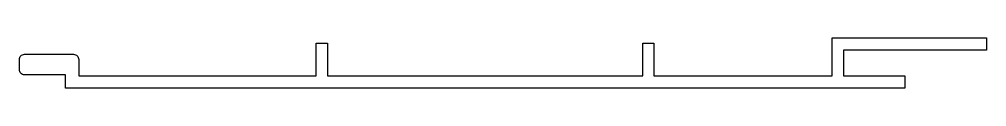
# Model space of a CAD drawing. Extents: x 103.2 to 197.7, y 238.5 to 243.4.
import ezdxf

# ---------------------------------------------------------------- set-up
doc = ezdxf.new("R2010")
doc.units = 0
doc.layers.add('ANA', color=220, linetype='CONTINUOUS')

msp = doc.modelspace()

# ---------------------------------------------------------------- linework, layer by layer
at = {"layer": 'ANA', "color": 0}
msp.add_lwpolyline([(132.164, 242.902), (133.264, 242.902), (133.264, 239.702), (164.064, 239.702), (164.064, 242.902), (165.164, 242.902), (165.164, 239.702), (182.564, 239.702), (182.564, 243.402), (197.664, 243.402), (197.664, 242.202), (183.664, 242.202), (183.664, 239.702), (189.664, 239.702), (189.664, 238.502), (107.664, 238.502), (107.664, 239.802), (103.664, 239.802, -0.414214), (103.164, 240.302), (103.164, 241.302, -0.414214), (103.664, 241.802), (108.464, 241.802, -0.414214), (108.964, 241.302), (108.964, 239.702), (132.164, 239.702)], format="xyb", close=True, dxfattribs=at)

doc.saveas('drawing.dxf')
